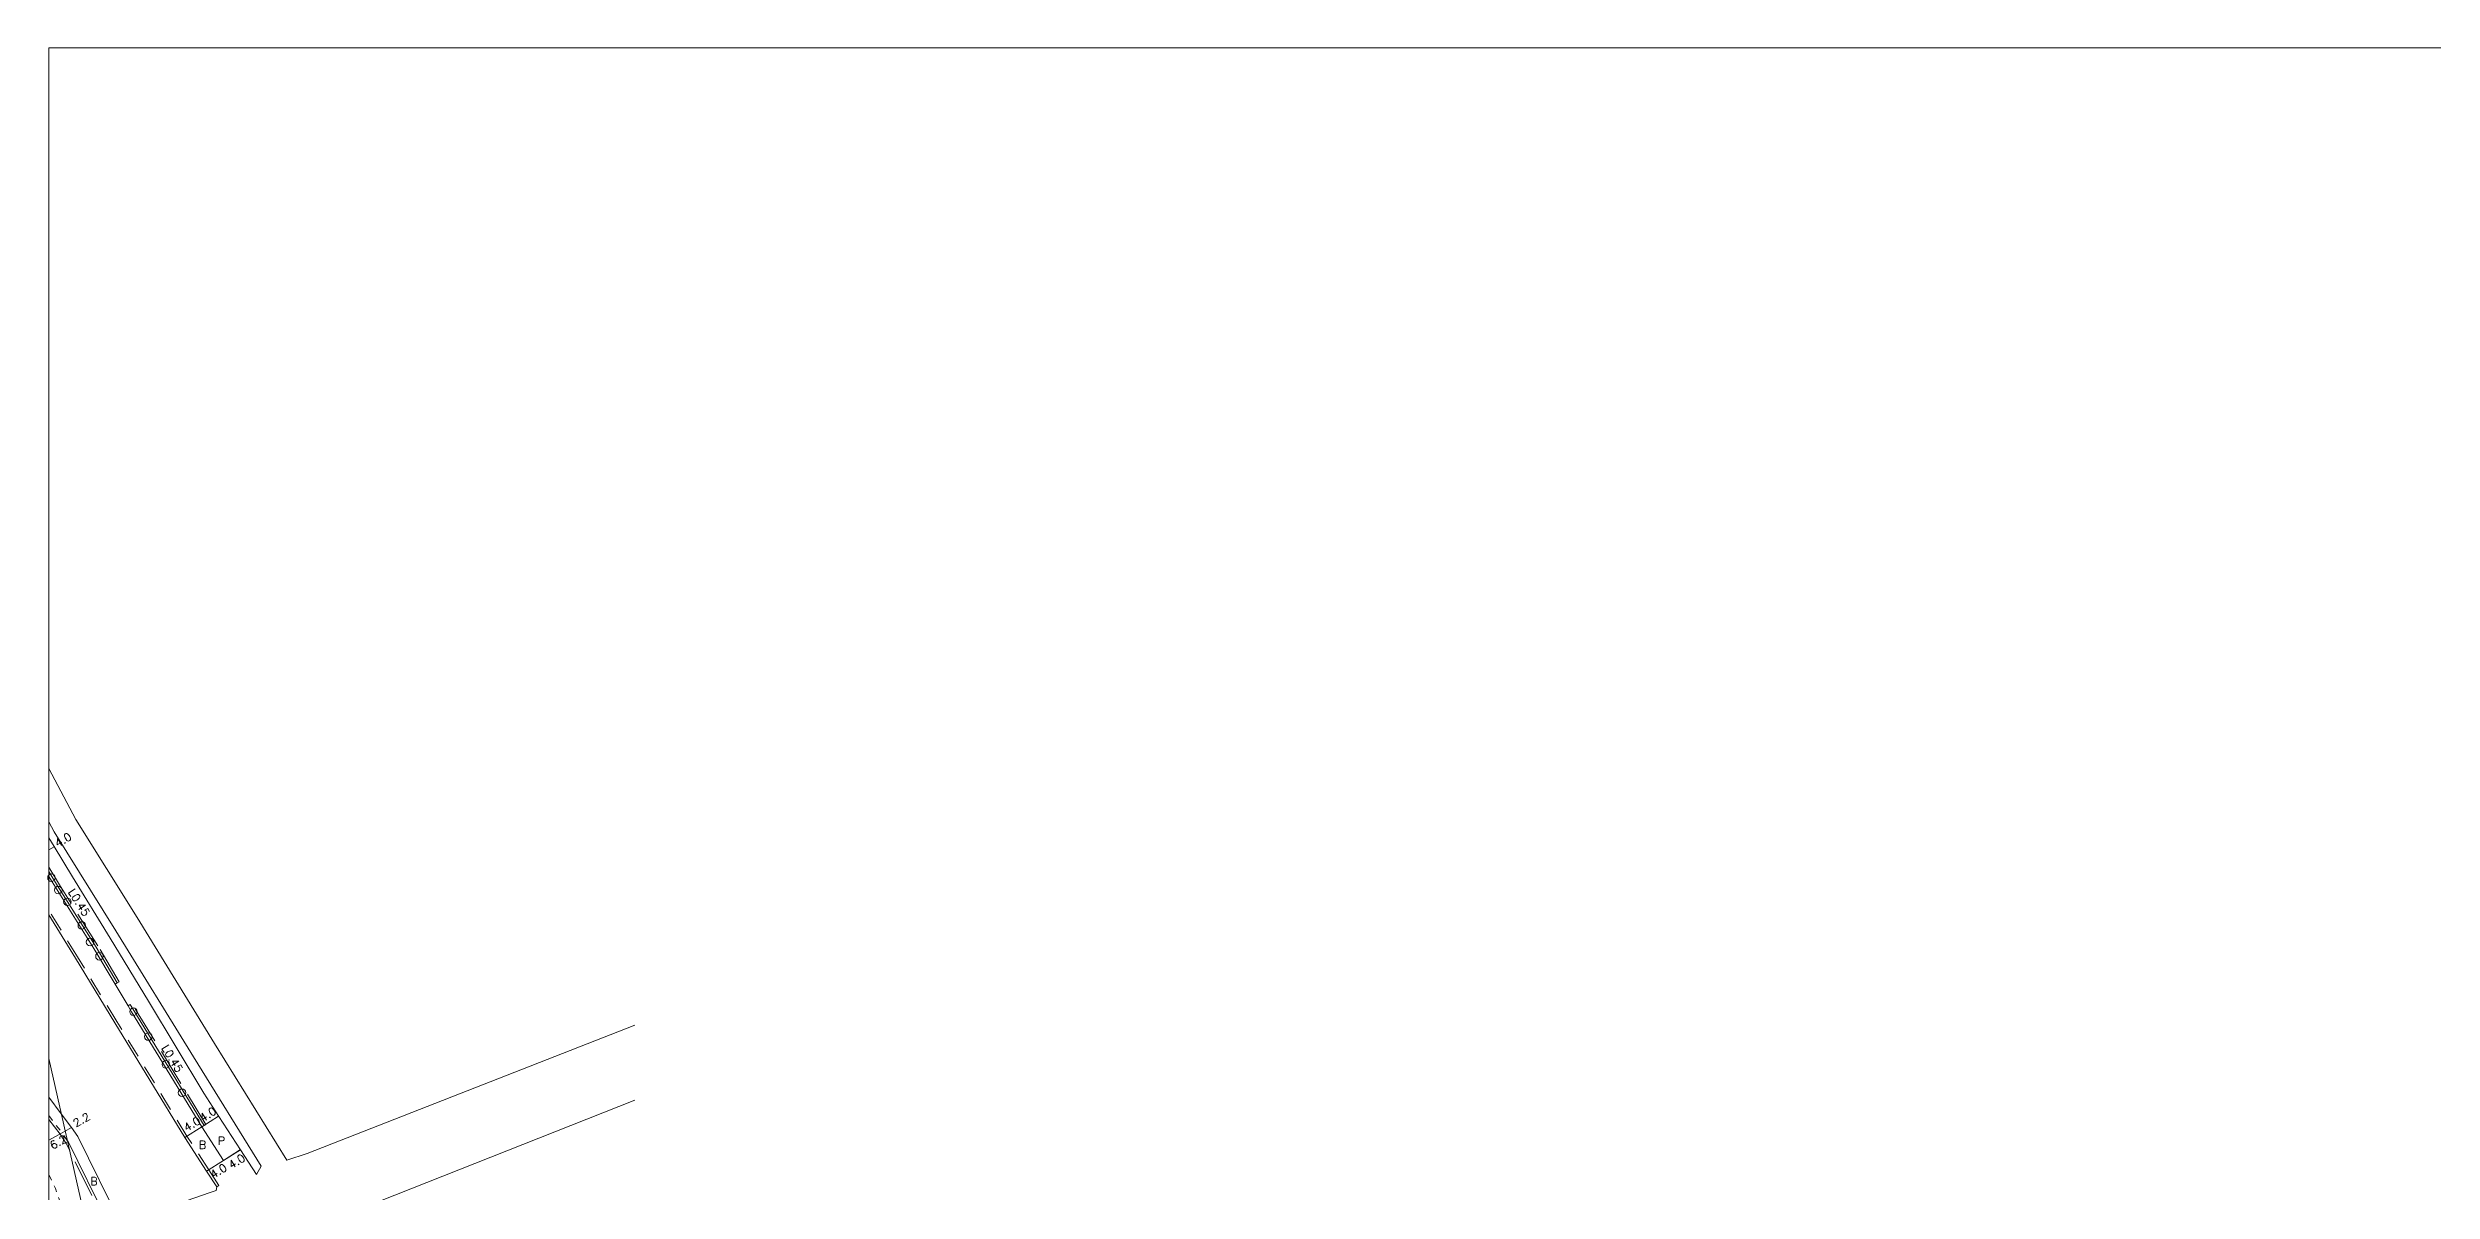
# Model space of a CAD drawing. Header units: metres. Extents: x -800 to 0, y -109801 to -109200.
# Drawn here: x -800.2 to -323.3, y -109428.6 to -109200 of the extents above; entities that cross this region are included whole.
import ezdxf

# ---------------------------------------------------------------- set-up
doc = ezdxf.new("R2010")
doc.units = ezdxf.units.M
doc.header["$LTSCALE"] = 2.5
for name, pattern in [('22320', [2.5, 1.5, -1]), ('22330', [4, 3, -1]), ('6301000', [1, 0.5, -0.5])]:
    doc.linetypes.add(name, pattern=pattern)
doc.layers.get('0').update_dxf_attribs({"lineweight": 0})
for name, color, linetype, lineweight in [('2101000', 7, 'Continuous', 0), ('2101001', 1, 'Continuous', 0), ('2102000', 4, 'Continuous', 0), ('2203000', 1, 'Continuous', 0), ('2213000', 3, 'Continuous', 0), ('2213001', 209, '6301000', 0), ('2226001', 44, '6301000', 0), ('2232000', 120, '22320', 0), ('2233000', 120, '22330', 0), ('2236000', 3, 'Continuous', 0), ('2238000', 3, 'Continuous', 0), ('9201100', 215, 'Continuous', 0), ('9201500', 222, 'Continuous', 0), ('9202100', 82, 'Continuous', 0), ('9202200', 82, 'Continuous', 0), ('9203500', 155, 'Continuous', 0), ('999', 7, 'Continuous', 0)]:
    doc.layers.add(name, color=color, linetype=linetype, lineweight=lineweight)
doc.styles.add('Dm_Anotation', font='txt.shx', dxfattribs={"bigfont": 'pscdm.shx'})

# ---------------------------------------------------------------- blocks, each defined once
blk = doc.blocks.new('223800')
at = {"color": 0}
blk.add_circle((0, 0), 0.75, dxfattribs=at)

msp = doc.modelspace()

# ---------------------------------------------------------------- linework, layer by layer
at = {"layer": '2101000', "flags": 128}
for points in [[(-758.45, -109425.28), (-761.67, -109420.31), (-765.98, -109413.66), (-768.99, -109409.02), (-780.09, -109390.6), (-787.76, -109378.01), (-795.3, -109365.72), (-798.95, -109359.68), (-800, -109357.93)], [(-766.41, -109427.7), (-768.44, -109424.57), (-772.8, -109417.83), (-786.82, -109394.93), (-794.7, -109381.99), (-800, -109373.35)], [(-797.51, -109413.1), (-795.44, -109415.86), (-794.19, -109417.66), (-785.61, -109435.1)]]:
    msp.add_lwpolyline(points, dxfattribs=at)
at = {"layer": '2101000'}
for points in [[(-785.61, -109435.1), (-781.94, -109433.78), (-767.72, -109428.86), (-766.56, -109428.46)], [(-766.56, -109428.46), (-766.41, -109427.7)]]:
    msp.add_lwpolyline(points, dxfattribs=at)
at = {"layer": '2101001', "flags": 128}
msp.add_lwpolyline([(-800, -109409.8), (-797.51, -109413.1)], dxfattribs=at)
at = {"layer": '2102000', "flags": 128}
for points in [[(-752.38, -109422.42), (-766.84, -109399.1), (-782.34, -109373.89), (-794.59, -109354.26), (-800, -109344.06)], [(-758.45, -109425.28), (-757.56, -109423.56), (-771.09, -109401.73), (-786.59, -109376.53), (-798.93, -109356.76), (-800, -109354.74)], [(-752.38, -109422.42), (-748.34, -109421.05), (-682.79, -109395.4)], [(-790, -109446.33), (-793.23, -109432.11), (-800, -109402.07)], [(-750.16, -109437.01), (-743.62, -109434.42), (-682.79, -109410.43)]]:
    msp.add_lwpolyline(points, dxfattribs=at)
at = {"layer": '2203000'}
msp.add_lwpolyline([(-800, -109402.07), (-793.23, -109432.11), (-790, -109446.33)], dxfattribs=at)
at = {"layer": '2213000', "flags": 128}
for points in [[(-768.44, -109424.57), (-765.06, -109422.44), (-769.39, -109415.75), (-783.46, -109392.76), (-784.17, -109391.56), (-786.75, -109387.2), (-790.99, -109380.06), (-798.7, -109367.82), (-800, -109365.67)], [(-785.61, -109435.1), (-786.58, -109434.95), (-787.23, -109434.8), (-787.97, -109434.55), (-788.53, -109434.15), (-796.1, -109418.78), (-796.31, -109418.47)]]:
    msp.add_lwpolyline(points, dxfattribs=at)
at = {"layer": '2213001', "flags": 128}
msp.add_lwpolyline([(-796.31, -109418.47), (-797.37, -109416.92), (-800, -109413.47)], dxfattribs=at)
at = {"layer": '2226001', "flags": 128}
msp.add_lwpolyline([(-800, -109425.28), (-798.69, -109428.06), (-797.75, -109430.72), (-797.25, -109432.16), (-797.09, -109433.01), (-796.8, -109434.19), (-796.57, -109435.92), (-796.73, -109436.51), (-797.53, -109437.18), (-798.23, -109437.72), (-800, -109438.38)], dxfattribs=at)
at = {"layer": '2232000'}
msp.add_lwpolyline([(-766.41, -109427.7), (-765.99, -109427.43), (-768.02, -109424.3), (-772.38, -109417.57), (-786.39, -109394.67), (-794.28, -109381.73), (-800, -109372.4)], dxfattribs=at)
at = {"layer": '2233000'}
msp.add_lwpolyline([(-786.32, -109386.95), (-785.94, -109386.72), (-790.18, -109379.57), (-797.89, -109367.32), (-800, -109363.83)], dxfattribs=at)
at = {"layer": '2233000', "flags": 128}
for points in [[(-768.97, -109415.48), (-768.59, -109415.24), (-782.64, -109392.27), (-783.35, -109391.07), (-783.74, -109391.3)], [(-800, -109414.29), (-797.77, -109417.21), (-796.53, -109419.03), (-788.92, -109434.48), (-788.2, -109435), (-787.36, -109435.28), (-786.68, -109435.44), (-785.61, -109435.1)]]:
    msp.add_lwpolyline(points, dxfattribs=at)
at = {"layer": '2236000'}
msp.add_lwpolyline([(-786.75, -109387.2), (-786.32, -109386.95), (-790.56, -109379.8), (-798.28, -109367.56), (-800, -109364.7)], dxfattribs=at)
at = {"layer": '2236000', "flags": 128}
msp.add_lwpolyline([(-800, -109365.67), (-798.7, -109367.82), (-790.99, -109380.06), (-786.75, -109387.2)], dxfattribs=at)
msp.add_lwpolyline([(-784.17, -109391.56), (-783.46, -109392.76), (-769.39, -109415.75), (-768.97, -109415.48), (-783.03, -109392.5), (-783.74, -109391.3)], close=True, dxfattribs=at)
at = {"layer": '9201100'}
for points in [[(-800, -109360.37), (-798.92, -109359.72)], [(-769.39, -109415.75), (-766.04, -109413.57)]]:
    msp.add_lwpolyline(points, dxfattribs=at)
at = {"layer": '9201100', "flags": 128}
for points in [[(-772.8, -109417.83), (-769.39, -109415.75)], [(-800, -109418.36), (-797.37, -109416.92)], [(-797.37, -109416.92), (-795.44, -109415.86)], [(-765.06, -109422.44), (-761.67, -109420.31)], [(-768.44, -109424.57), (-765.06, -109422.44)]]:
    msp.add_lwpolyline(points, dxfattribs=at)
at = {"layer": '9202200'}
msp.add_lwpolyline([(-765.06, -109422.44), (-761.7, -109420.26)], dxfattribs=at)
at = {"layer": '999'}
msp.add_lwpolyline([(-800, -109800), (0, -109800), (0, -109200), (-800, -109200)], close=True, dxfattribs=at)

# ---------------------------------------------------------------- block references
at = {"layer": '2238000'}
for p in [(-799.48, -109365.93), (-798.11, -109368.4), (-796.3, -109370.75), (-793.42, -109375.47), (-791.76, -109378.79), (-789.88, -109381.63), (-783.08, -109392.71), (-780.11, -109397.68), (-776.6, -109403.24), (-773.36, -109408.91)]:
    msp.add_blockref('223800', p, dxfattribs=at)

# ---------------------------------------------------------------- texts
at = {"layer": '9201500', "style": 'Dm_Anotation'}
for s, rotation, p in [('4.0', 31.1299, (-798.21, -109359.93)), ('2.2', 28.7064, (-794.59, -109415.84)), ('4.0', 31.4409, (-772.41, -109416.74)), ('4.0', 32.945, (-769.2, -109414.85)), ('6.2', 28.7064, (-799.24, -109420.31)), ('4.0', 32.235, (-767.1, -109426.14)), ('4.0', 32.235, (-763.46, -109424.21))]:
    msp.add_text(s, height=1.6, rotation=rotation, dxfattribs=at).set_placement(p)
at = {"layer": '9202100', "style": 'Dm_Anotation'}
for s, p in [('B', (-770, -109420.12)), ('P', (-766.19, -109419.3)), ('B', (-791.69, -109427.41))]:
    msp.add_text(s, height=1.6, dxfattribs=at).set_placement(p)
at = {"layer": '9203500', "style": 'Dm_Anotation'}
for rotation, p in [(302.2165, (-796.21, -109368.78)), (301.4602, (-777.54, -109399.95))]:
    msp.add_text('L0.45', height=1.6, rotation=rotation, dxfattribs=at).set_placement(p)

doc.saveas('drawing.dxf')
